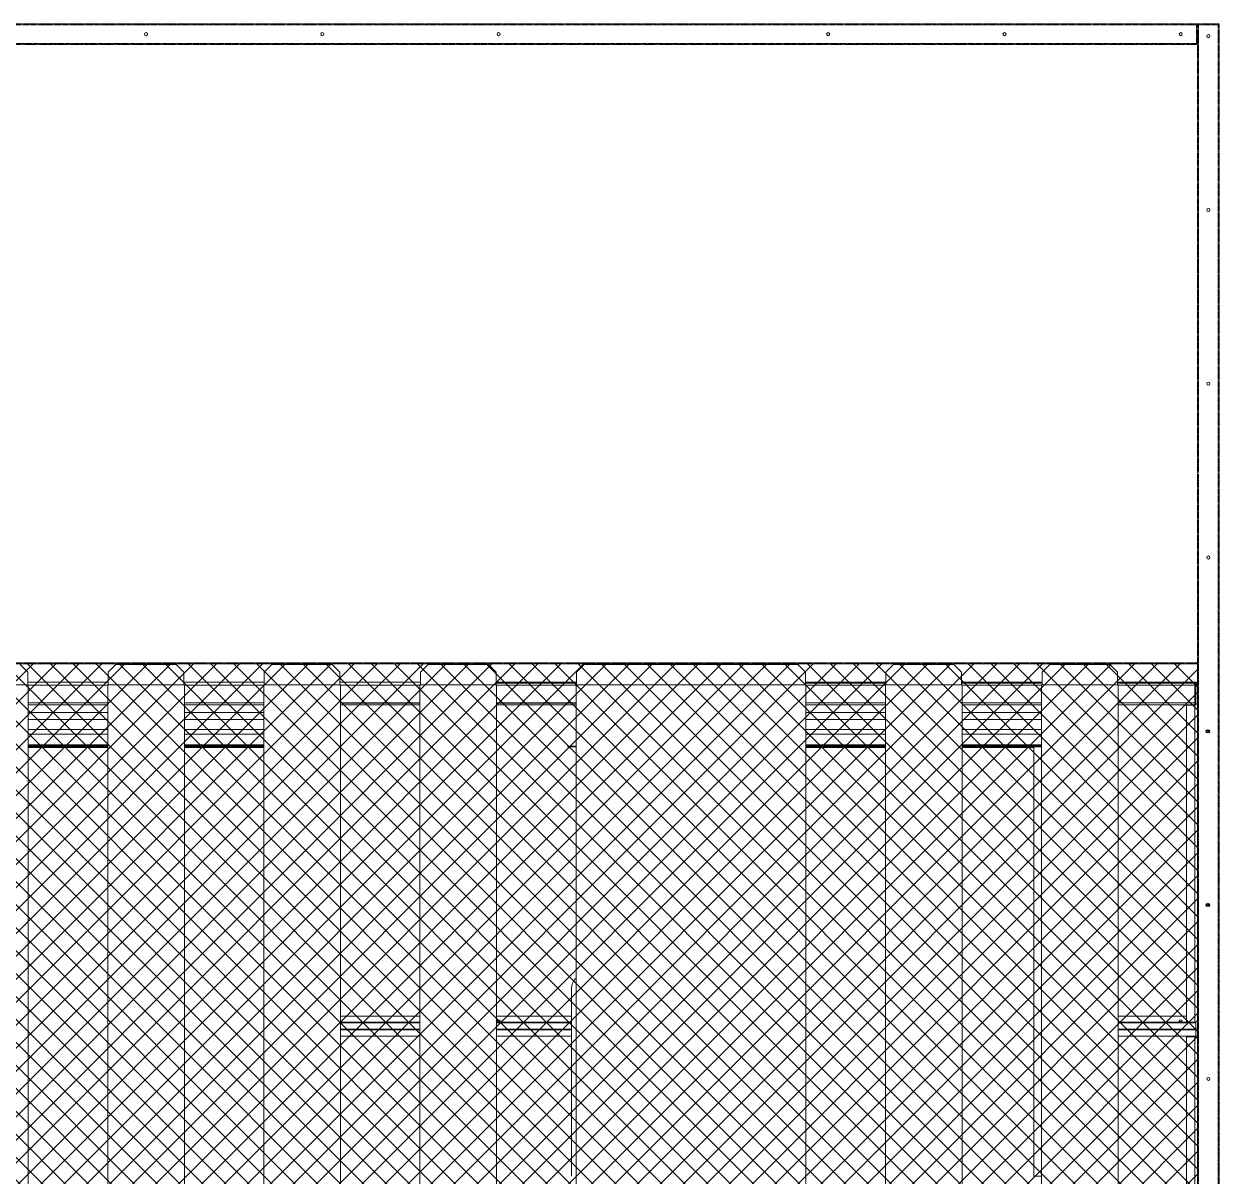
# Model space of a CAD drawing. Header units: millimetres. Extents: x -648583 to 40219, y -129719 to 29148.
# Drawn here: x 30393 to 32732, y 16179 to 18434 of the extents above; entities that cross this region are included whole.
import ezdxf

# ---------------------------------------------------------------- set-up
doc = ezdxf.new("R2010")
doc.units = ezdxf.units.MM
for name, pattern in [('CENTER', [2, 1.25, -0.25, 0.25, -0.25]), ('HIDDEN', [0.375, 0.25, -0.125]), ('HIDDENX2', [0.75, 0.5, -0.25])]:
    doc.linetypes.add(name, pattern=pattern)
doc.layers.add('center', color=1, linetype='CENTER')
doc.layers.add('HIDD', color=2, linetype='HIDDENX2')

# ---------------------------------------------------------------- blocks, each defined once
blk = doc.blocks.new('2')
at = {"lineweight": 20}
h = blk.add_hatch(dxfattribs=at)
h.set_pattern_fill('ANSI37', scale=10)
h.set_pattern_definition([(45, (-1553150.94, -418164.305), (-22.4506403, 22.4506403), []), (135, (-1553150.94, -418164.305), (-22.4506403, -22.4506403), [])])
h.paths.add_polyline_path([(32689.6, 14911.6), (32689.6, 17181.6), (28573.6, 17181.6), (28573.6, 14911.6)])
for p, q in [((28573.6, 17181.6), (32689.6, 17181.6)), ((30400.1, 17165.6), (30385.1, 17180.6)), ((30557.6, 17165.6), (30572.6, 17180.6)), ((30572.6, 17180.6), (30690.6, 17180.6)), ((30705.6, 17165.6), (30690.6, 17180.6)), ((30863.1, 17165.6), (30878.1, 17180.6)), ((30878.1, 17180.6), (30996.1, 17180.6)), ((31011.1, 17165.6), (30996.1, 17180.6)), ((31168.6, 17165.6), (31183.6, 17180.6)), ((31183.6, 17180.6), (31301.6, 17180.6)), ((31316.6, 17165.6), (31301.6, 17180.6)), ((31474.1, 17165.6), (31489.1, 17180.6)), ((31489.1, 17180.6), (31907.1, 17180.6)), ((31922.1, 17165.6), (31907.1, 17180.6)), ((32079.6, 17165.6), (32094.6, 17180.6)), ((32094.6, 17180.6), (32212.6, 17180.6)), ((32227.6, 17165.6), (32212.6, 17180.6)), ((32385.1, 17165.6), (32400.1, 17180.6)), ((32400.1, 17180.6), (32518.1, 17180.6)), ((32533.1, 17165.6), (32518.1, 17180.6)), ((32689.6, 17181.6), (32689.6, 14911.6)), ((30400.1, 17140.6), (30400.1, 17165.6)), ((30557.6, 17140.6), (30557.6, 17165.6)), ((30705.6, 17140.6), (30705.6, 17165.6)), ((30863.1, 17140.6), (30863.1, 17165.6)), ((31011.1, 17140.6), (31011.1, 17165.6)), ((31168.6, 17140.6), (31168.6, 17165.6)), ((31316.6, 17140.6), (31316.6, 17165.6)), ((31474.1, 17140.6), (31474.1, 17165.6)), ((31922.1, 17140.6), (31922.1, 17165.6)), ((32079.6, 17140.6), (32079.6, 17165.6)), ((32227.6, 17140.6), (32227.6, 17165.6)), ((32385.1, 17140.6), (32385.1, 17165.6)), ((32533.1, 17140.6), (32533.1, 17165.6)), ((30401.1, 17140.6), (30251.1, 17140.6)), ((30401.1, 14967.6), (30401.1, 17140.6)), ((30556.6, 14967.6), (30556.6, 17140.6)), ((30706.6, 17140.6), (30556.6, 17140.6)), ((30706.6, 14967.6), (30706.6, 17140.6)), ((30862.1, 14967.6), (30862.1, 17140.6)), ((31012.1, 17140.6), (30862.1, 17140.6)), ((31012.1, 14967.6), (31012.1, 17140.6)), ((31167.6, 14967.6), (31167.6, 17140.6)), ((31317.6, 17140.6), (31167.6, 17140.6)), ((31317.6, 14967.6), (31317.6, 17140.6)), ((31473.1, 14967.6), (31473.1, 17140.6)), ((31923.1, 17140.6), (31473.1, 17140.6)), ((31923.1, 14967.6), (31923.1, 17140.6)), ((32078.6, 14967.6), (32078.6, 17140.6)), ((32228.6, 17140.6), (32078.6, 17140.6)), ((32228.6, 14967.6), (32228.6, 17140.6)), ((32384.1, 14967.6), (32384.1, 17140.6)), ((32534.1, 17140.6), (32384.1, 17140.6)), ((32534.1, 14967.6), (32534.1, 17140.6))]:
    blk.add_line(p, q, dxfattribs=at)
at = {"color": 7, "lineweight": 20}
for p, q in [((30557.6, 17145.6), (30400.1, 17145.6)), ((30863.1, 17145.6), (30705.6, 17145.6)), ((31168.6, 17145.6), (31011.1, 17145.6)), ((31474.1, 17145.6), (31316.6, 17145.6)), ((32079.6, 17145.6), (31922.1, 17145.6)), ((32385.1, 17145.6), (32227.6, 17145.6)), ((32683.9, 17145.6), (32533.1, 17145.6)), ((30556.6, 17140.2), (30401.1, 17140.2)), ((30862.1, 17140.2), (30706.6, 17140.2)), ((31167.6, 17140.2), (31012.1, 17140.2)), ((31474.1, 17143.6), (31316.6, 17143.6)), ((31473.1, 17140.2), (31317.6, 17140.2)), ((32079.6, 17143.6), (31922.1, 17143.6)), ((32078.6, 17140.2), (31923.1, 17140.2)), ((32385.1, 17143.6), (32227.6, 17143.6)), ((32384.1, 17140.2), (32228.6, 17140.2)), ((32682.2, 17143.6), (32533.1, 17143.6)), ((32683.9, 17140.2), (32534.1, 17140.2)), ((30401.1, 17105), (30556.6, 17105)), ((30401.1, 17101.6), (30556.6, 17101.6)), ((30706.6, 17105), (30862.1, 17105)), ((30706.6, 17101.6), (30862.1, 17101.6)), ((31012.1, 17105), (31167.6, 17105)), ((31012.1, 17101.6), (31167.6, 17101.6)), ((31317.6, 17105), (31473.1, 17105)), ((31317.6, 17101.6), (31473.1, 17101.6)), ((31923.1, 17105), (32078.6, 17105)), ((31923.1, 17101.6), (32078.6, 17101.6)), ((32228.6, 17105), (32384.1, 17105)), ((32228.6, 17101.6), (32384.1, 17101.6)), ((32534.1, 17105), (32683.9, 17105)), ((32534.1, 17101.6), (32683.9, 17101.6))]:
    blk.add_line(p, q, dxfattribs=at)
at = {"color": 7, "lineweight": 20, "ltscale": 0.000824214}
blk.add_line((32684.2, 17143.6), (32682.2, 17143.6), dxfattribs=at)
at = {"color": 7, "lineweight": 20, "ltscale": 0.001131}
for p, q in [((32683.9, 17142.9), (32683.9, 17140.2)), ((32685.9, 17142.9), (32685.9, 17140.2))]:
    blk.add_line(p, q, dxfattribs=at)
at = {"color": 7, "lineweight": 20, "ltscale": 0.000414935}
for p, q in [((32684.6, 17142.6), (32683.9, 17141.9)), ((32686.6, 17142.6), (32685.9, 17141.9))]:
    blk.add_line(p, q, dxfattribs=at)
at = {"color": 7, "lineweight": 20, "ltscale": 0.014667}
for p, q in [((32683.9, 17105), (32683.9, 17140.2)), ((32685.9, 17105), (32685.9, 17140.2))]:
    blk.add_line(p, q, dxfattribs=at)
at = {"color": 7, "lineweight": 20, "ltscale": 0.000708334}
for p, q in [((32685.6, 17140.2), (32683.9, 17140.2)), ((32687.6, 17140.2), (32685.9, 17140.2)), ((32687.6, 16467.5), (32685.9, 16467.5))]:
    blk.add_line(p, q, dxfattribs=at)
at = {"color": 7, "lineweight": 20, "ltscale": 0.000566661}
blk.add_line((32685.6, 17143.6), (32684.3, 17143.6), dxfattribs=at)
at = {"color": 7, "lineweight": 20, "ltscale": 0.000125615}
blk.add_line((32685.6, 17143.6), (32685.6, 17143.3), dxfattribs=at)
at = {"color": 7, "lineweight": 20, "ltscale": 0.01525}
blk.add_line((32685.6, 17140.2), (32685.6, 17103.6), dxfattribs=at)
at = {"color": 7, "lineweight": 20, "ltscale": 0.000125312}
blk.add_line((32685.9, 17140.2), (32685.6, 17140.2), dxfattribs=at)
at = {"color": 7, "lineweight": 20, "ltscale": 0.000341772}
blk.add_line((32667.6, 17100.8), (32667.6, 17101.6), dxfattribs=at)
at = {"color": 7, "lineweight": 20, "ltscale": 0.006917}
for p, q in [((32684.2, 17100.8), (32667.6, 17100.8)), ((32667.6, 16480.8), (32684.2, 16480.8)), ((32684.2, 16453.1), (32667.6, 16453.1)), ((32684.2, 16451.9), (32667.6, 16451.9))]:
    blk.add_line(p, q, dxfattribs=at)
at = {"color": 7, "lineweight": 20, "ltscale": 0.258309}
for p, q in [((32667.6, 17100.8), (32667.6, 16480.8)), ((32684.2, 16480.8), (32684.2, 17100.8))]:
    blk.add_line(p, q, dxfattribs=at)
at = {"color": 7, "lineweight": 20, "ltscale": 0.001417}
for p, q in [((32683.9, 17105), (32683.9, 17101.6)), ((32685.9, 17105), (32685.9, 17101.6))]:
    blk.add_line(p, q, dxfattribs=at)
at = {"color": 7, "lineweight": 20, "ltscale": 0.000708333}
for p, q in [((32685.6, 17103.6), (32683.9, 17103.6)), ((32687.6, 17103.6), (32685.9, 17103.6))]:
    blk.add_line(p, q, dxfattribs=at)
at = {"color": 7, "lineweight": 20, "ltscale": 0.000833341}
blk.add_line((32683.9, 17101.6), (32685.9, 17101.6), dxfattribs=at)
at = {"color": 7, "lineweight": 20, "ltscale": 0.000133398}
blk.add_line((32684.2, 17101.3), (32684.2, 17101.6), dxfattribs=at)
at = {"color": 7, "lineweight": 20, "ltscale": 0.000208374}
blk.add_line((32684.2, 17100.8), (32684.2, 17101.3), dxfattribs=at)
at = {"color": 7, "lineweight": 20, "ltscale": 0.000125}
blk.add_line((32685.6, 17105), (32685.9, 17105), dxfattribs=at)
at = {"color": 7, "lineweight": 20, "ltscale": 0.000152655}
blk.add_line((32687.6, 17103.5), (32687.3, 17103.5), dxfattribs=at)
at = {"color": 0, "lineweight": 20}
for p, q in [((30556.6, 17086.5), (30401.1, 17086.5)), ((30862.1, 17086.5), (30706.6, 17086.5)), ((32078.6, 17086.5), (31923.1, 17086.5)), ((32384.1, 17086.5), (32228.6, 17086.5)), ((30401.1, 17072.5), (30556.6, 17072.5)), ((30556.6, 17053.3), (30401.1, 17053.3)), ((30706.6, 17072.5), (30862.1, 17072.5)), ((30862.1, 17053.3), (30706.6, 17053.3)), ((31923.1, 17072.5), (32078.6, 17072.5)), ((32078.6, 17053.3), (31923.1, 17053.3)), ((32228.6, 17072.5), (32384.1, 17072.5)), ((32384.1, 17053.3), (32228.6, 17053.3)), ((30401.1, 17043.7), (30556.6, 17043.7)), ((30706.6, 17043.7), (30862.1, 17043.7)), ((31923.1, 17043.7), (32078.6, 17043.7)), ((32228.6, 17043.7), (32384.1, 17043.7))]:
    blk.add_line(p, q, dxfattribs=at)
at = {"color": 7, "lineweight": 20, "ltscale": 0.2695}
for p, q in [((30556.6, 17023), (30401.1, 17023)), ((30556.6, 17021), (30401.1, 17021)), ((30862.1, 17023), (30706.6, 17023)), ((30862.1, 17021), (30706.6, 17021)), ((32078.6, 17023), (31923.1, 17023)), ((32078.6, 17021), (31923.1, 17021)), ((32384.1, 17023), (32228.6, 17023)), ((32384.1, 17021), (32228.6, 17021))]:
    blk.add_line(p, q, dxfattribs=at)
at = {"color": 7, "lineweight": 20, "ltscale": 0.251167}
for p, q in [((30401.1, 17021), (30556.6, 17021)), ((30401.1, 17019), (30556.6, 17019)), ((30706.6, 17021), (30862.1, 17021)), ((30706.6, 17019), (30862.1, 17019)), ((31923.1, 17021), (32078.6, 17021)), ((31923.1, 17019), (32078.6, 17019)), ((32228.6, 17021), (32384.1, 17021)), ((32228.6, 17019), (32384.1, 17019))]:
    blk.add_line(p, q, dxfattribs=at)
at = {"color": 7, "lineweight": 20, "ltscale": 0.2225}
for p, q in [((30401.1, 17017.6), (30556.6, 17017.6)), ((30706.6, 17017.6), (30862.1, 17017.6)), ((31923.1, 17017.6), (32078.6, 17017.6)), ((32228.6, 17017.6), (32369.3, 17017.6))]:
    blk.add_line(p, q, dxfattribs=at)
at = {"color": 7, "lineweight": 20, "ltscale": 0.000666667}
blk.add_line((31456.9, 17020.6), (31456.9, 17019), dxfattribs=at)
at = {"color": 7, "lineweight": 20, "ltscale": 0.0155}
for p, q in [((31473.1, 17020.6), (31456.9, 17020.6)), ((31473.1, 17019), (31456.9, 17019)), ((32369.3, 17019), (32384.1, 17019)), ((32384.1, 16179.4), (32369.3, 16179.4))]:
    blk.add_line(p, q, dxfattribs=at)
at = {"color": 7, "lineweight": 20, "ltscale": 0.349833}
blk.add_line((32369.3, 16179.4), (32369.3, 17019), dxfattribs=at)
at = {"color": 7, "lineweight": 20, "ltscale": 0.152458}
blk.add_line((31464.1, 16179.4), (31464.1, 16545.3), dxfattribs=at)
at = {"color": 7, "lineweight": 20, "ltscale": 0.20484}
for p, q in [((31167.6, 16492.3), (31012.1, 16492.3)), ((31464.1, 16492.3), (31317.6, 16492.3)), ((31167.6, 16480.6), (31012.1, 16480.6)), ((31167.6, 16479.3), (31012.1, 16479.3)), ((31167.6, 16466.6), (31012.1, 16466.6)), ((31464.1, 16480.6), (31317.6, 16480.6)), ((31464.1, 16479.3), (31317.6, 16479.3)), ((31464.1, 16466.6), (31317.6, 16466.6)), ((31167.6, 16465.4), (31012.1, 16465.4)), ((31012.1, 16453.4), (31167.6, 16453.4)), ((31464.1, 16465.4), (31317.6, 16465.4)), ((31317.6, 16453.4), (31464.1, 16453.4))]:
    blk.add_line(p, q, dxfattribs=at)
at = {"color": 7, "lineweight": 20, "ltscale": 0.094629}
blk.add_line((32667.6, 16492.3), (32534.1, 16492.3), dxfattribs=at)
at = {"color": 7, "lineweight": 20, "ltscale": 0.102254}
for p, q in [((32685.9, 16480.6), (32534.1, 16480.6)), ((32685.9, 16479.3), (32534.1, 16479.3)), ((32685.9, 16465.4), (32534.1, 16465.4))]:
    blk.add_line(p, q, dxfattribs=at)
at = {"color": 7, "lineweight": 20, "ltscale": 0.102253}
for p, q in [((32685.9, 16466.6), (32534.1, 16466.6)), ((32534.1, 16453.4), (32685.9, 16453.4))]:
    blk.add_line(p, q, dxfattribs=at)
at = {"color": 7, "lineweight": 20, "ltscale": 0.000183495}
blk.add_line((32685.6, 16481), (32685.6, 16480.6), dxfattribs=at)
at = {"color": 7, "lineweight": 20, "ltscale": 0.000535656}
for p, q in [((32685.9, 16479.3), (32685.9, 16480.6)), ((32667.6, 16451.9), (32667.6, 16453.1))]:
    blk.add_line(p, q, dxfattribs=at)
at = {"color": 7, "lineweight": 20, "ltscale": 0.005298}
blk.add_line((32685.9, 16466.6), (32685.9, 16479.3), dxfattribs=at)
at = {"color": 7, "lineweight": 20, "ltscale": 4.87896e-05}
blk.add_line((32685.9, 16467.4), (32685.9, 16467.5), dxfattribs=at)
at = {"color": 7, "lineweight": 20, "ltscale": 0.000506051}
blk.add_line((32685.9, 16465.4), (32685.9, 16466.6), dxfattribs=at)
at = {"color": 7, "lineweight": 20, "ltscale": 0.215196}
for p, q in [((32667.6, 16451.9), (32667.6, 15935.4)), ((32684.2, 15935.4), (32684.2, 16451.9))]:
    blk.add_line(p, q, dxfattribs=at)
at = {"color": 7, "lineweight": 20, "ltscale": 0.000102715}
for p, q in [((32684.2, 16453.1), (32684.2, 16453.4)), ((32685.6, 16453.4), (32685.6, 16453.1))]:
    blk.add_line(p, q, dxfattribs=at)
at = {"color": 7, "lineweight": 20, "ltscale": 0.000833333}
blk.add_line((32687.6, 16453.1), (32685.6, 16453.1), dxfattribs=at)
at = {"color": 7, "lineweight": 20, "ltscale": 0.004993}
blk.add_line((32685.9, 16453.4), (32685.9, 16465.4), dxfattribs=at)
at = {"color": 0}
for points in [[(31012.1, 17105), (31167.6, 17105)], [(31317.6, 17105), (31473.1, 17105)]]:
    blk.add_lwpolyline(points, dxfattribs=at)
at = {"color": 7, "lineweight": 20}
for centre in [(30631.6, 18413.6), (30976.6, 18413.6), (31321.6, 18413.6), (31966.6, 18413.6), (32311.6, 18413.6), (32656.6, 18413.6), (32710.6, 18409.6), (32710.6, 18069.6), (32710.6, 17729.6), (32710.6, 17389.6), (32708.6, 17049.6), (32710.6, 17049.6), (32708.6, 16709.6), (32710.6, 16709.6), (32710.6, 16369.6)]:
    blk.add_circle(centre, 3, dxfattribs=at)
for centre, radius, start, end in [((32682.2, 17140.2), 3.4, 0, 90), ((32684.2, 17140.2), 3.4, 0.6015, 90), ((32682.2, 17105), 3.4, 300, 335.6845), ((32684.2, 17105), 3.4, 300, 335.6845), ((32708.6, 17045.6), 4.5, 49.1956, 130.8105), ((32708.6, 16705.6), 4.5, 49.1956, 130.8105), ((31494.1, 16545.3), 30, 134.4485, 180)]:
    blk.add_arc(centre, radius, start, end, dxfattribs=at)
for centre, major_axis, start_param, end_param in [((32684.2, 17103.5), (3.4, 0), 4.712389, 6.271742), ((31321.6, 16482.9), (3, 0), 1.070796, 3.141564), ((31321.6, 16482.9), (3, 0), 3.141564, 6.283156), ((31321.6, 16479), (-4.5, 0), 4.202452, 5.222326), ((31321.6, 16482.9), (3, 0), 6.283156, 7.353982), ((32656.6, 16482.9), (3, 0), 1.070796, 3.141564), ((32656.6, 16482.9), (3, 0), 3.141564, 6.283156), ((32656.6, 16479), (-4.5, 0), 4.202452, 5.222326), ((32656.6, 16482.9), (3, 0), 6.283156, 7.353982), ((32684.2, 16483), (3.4, 0), 4.712389, 6.269502), ((32684.2, 16454), (1.4, 0), 4.712389, 5.470602), ((32684.2, 16454), (3.4, 0), 4.712389, 5.858796)]:
    blk.add_ellipse(centre, major_axis=major_axis, ratio=0.642788, start_param=start_param, end_param=end_param, dxfattribs=at)
for points in [[(32683.9, 17142.9), (32683.6, 17143.2), (32683.3, 17143.4), (32682.9, 17143.5), (32682.6, 17143.6), (32682.2, 17143.6)], [(32685.9, 17142.9), (32685.6, 17143.2), (32685.3, 17143.4), (32684.9, 17143.5), (32684.6, 17143.6), (32684.2, 17143.6)]]:
    blk.add_open_spline(points, degree=5, dxfattribs=at)
at = {"layer": 'center', "lineweight": 20}
for p, q in [((28531.6, 18433.6), (32731.6, 18433.6)), ((32689.6, 18433.6), (32689.6, 14958.6)), ((32731.6, 18433.6), (32731.6, 14833.6)), ((28573.6, 18393.6), (32689.6, 18393.6)), ((28573.6, 17183.6), (32689.6, 17183.6)), ((31316.6, 17143.6), (31474.1, 17143.6)), ((31922.1, 17143.6), (32079.6, 17143.6)), ((32227.6, 17143.6), (32385.1, 17143.6)), ((32533.1, 17143.6), (32689.6, 17143.6))]:
    blk.add_line(p, q, dxfattribs=at)
at = {"layer": 'center', "color": 2, "lineweight": 20}
for p, q in [((28573.6, 17181.6), (32689.6, 17181.6)), ((30400.1, 17145.6), (30557.6, 17145.6)), ((30705.6, 17145.6), (30863.1, 17145.6)), ((31011.1, 17145.6), (31168.6, 17145.6)), ((31316.6, 17145.6), (31474.1, 17145.6)), ((31922.1, 17145.6), (32079.6, 17145.6)), ((32227.6, 17145.6), (32385.1, 17145.6)), ((32533.1, 17145.6), (32689.6, 17145.6))]:
    blk.add_line(p, q, dxfattribs=at)
at = {"layer": 'HIDD', "linetype": 'HIDDEN', "lineweight": 20}
for p, q in [((28533.6, 18431.6), (32729.6, 18431.6)), ((32687.6, 18431.6), (32687.6, 18395.6)), ((32691.6, 18431.6), (32691.6, 17554.8)), ((32729.6, 18431.6), (32729.6, 14960.6)), ((28573.6, 18395.6), (32689.6, 18395.6)), ((32691.6, 17552.8), (32691.6, 14960.6))]:
    blk.add_line(p, q, dxfattribs=at)

msp = doc.modelspace()

# ---------------------------------------------------------------- block references
msp.add_blockref('2', (0, 0))

doc.saveas('drawing.dxf')
